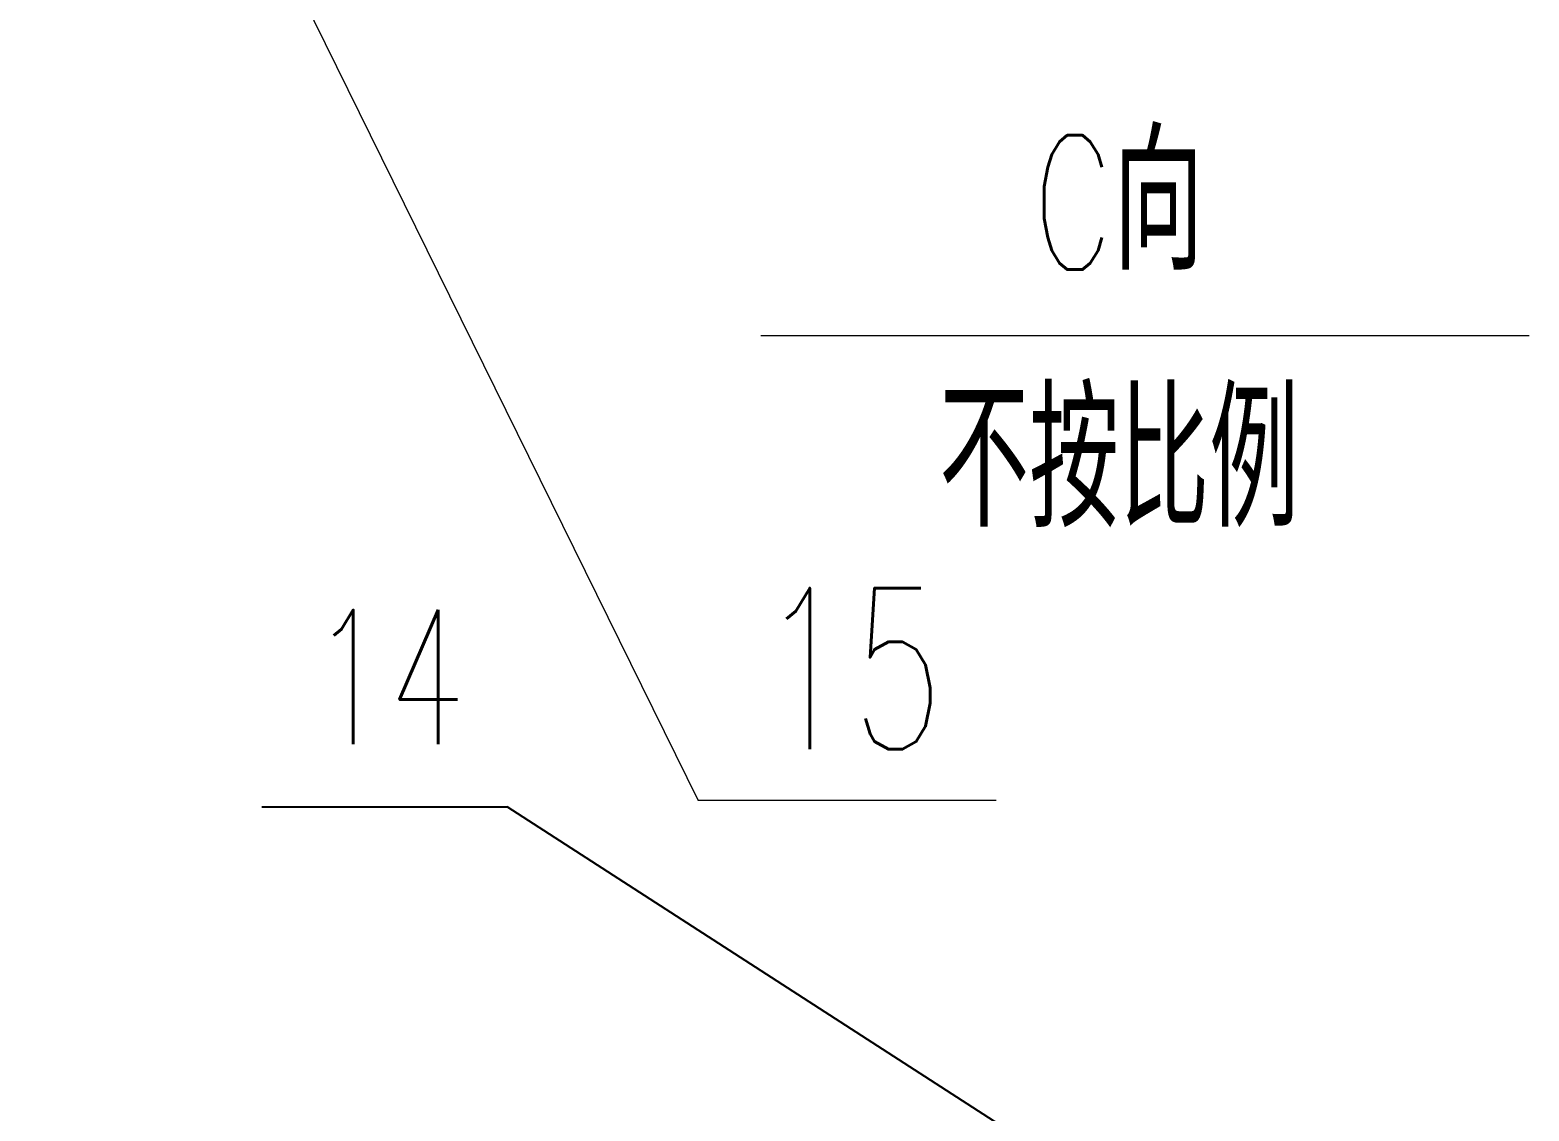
# Model space of a CAD drawing. Header units: millimetres. Extents: x -394 to 6212, y -2458 to 809.
# Drawn here: x 3805.77 to 3844.81, y -2289.14 to -2260.98 of the extents above; entities that cross this region are included whole.
import ezdxf

# ---------------------------------------------------------------- set-up
doc = ezdxf.new("R2010")
doc.units = ezdxf.units.MM
doc.layers.add('2', color=2, linetype='Continuous', lineweight=18, true_color=0xffff00)
doc.layers.add('LAYER2', color=2, linetype='Continuous', lineweight=25)
doc.styles.add('HZ', font='txt.shx', dxfattribs={"width": 0.67, "bigfont": 'hztxt.shx'})
doc.styles.get("Standard").update_dxf_attribs({"font": 'txt.shx', "bigfont": 'gbcbig.shx'})

msp = doc.modelspace()

# ---------------------------------------------------------------- linework, layer by layer
at = {"layer": '2', "ltscale": 0.5}
for p in [(3781.8687, -2197.16313), (3830.93345, -2281.04941)]:
    msp.add_line(p, (3823.17102, -2281.04941), dxfattribs=at)
at = {"layer": '2'}
msp.add_line((3824.80086, -2268.93551), (3844.81113, -2268.93551), dxfattribs=at)
at = {"layer": 'LAYER2', "linetype": 'Continuous', "ltscale": 200}
for p in [(3811.81182, -2281.22142), (3835.70741, -2292.5199)]:
    msp.add_line(p, (3818.19854, -2281.22142), dxfattribs=at)

# ---------------------------------------------------------------- texts
at = {"layer": '2', "style": 'HZ', "width": 0.67}
msp.add_text('不按比例', height=3.5, dxfattribs=at).set_placement((3829.44737, -2273.92754))
at = {"layer": '2', "insert": (3831.87815, -2263.72315), "char_height": 3.5, "width": 9.7987, "attachment_point": 1, "style": 'HZ'}
msp.add_mtext('C向', dxfattribs=at)
at = {"layer": '2', "ltscale": 0.5, "insert": (3824.75324, -2279.71992), "char_height": 4.2, "width": 8.04, "attachment_point": 7}
msp.add_mtext('\\W0.67;15', dxfattribs=at)
at = {"layer": 'LAYER2', "linetype": 'Continuous', "ltscale": 200, "style": 'HZ', "width": 0.67}
msp.add_text('14', height=3.5, dxfattribs=at).set_placement((3813.08248, -2279.58689))

doc.saveas('drawing.dxf')
